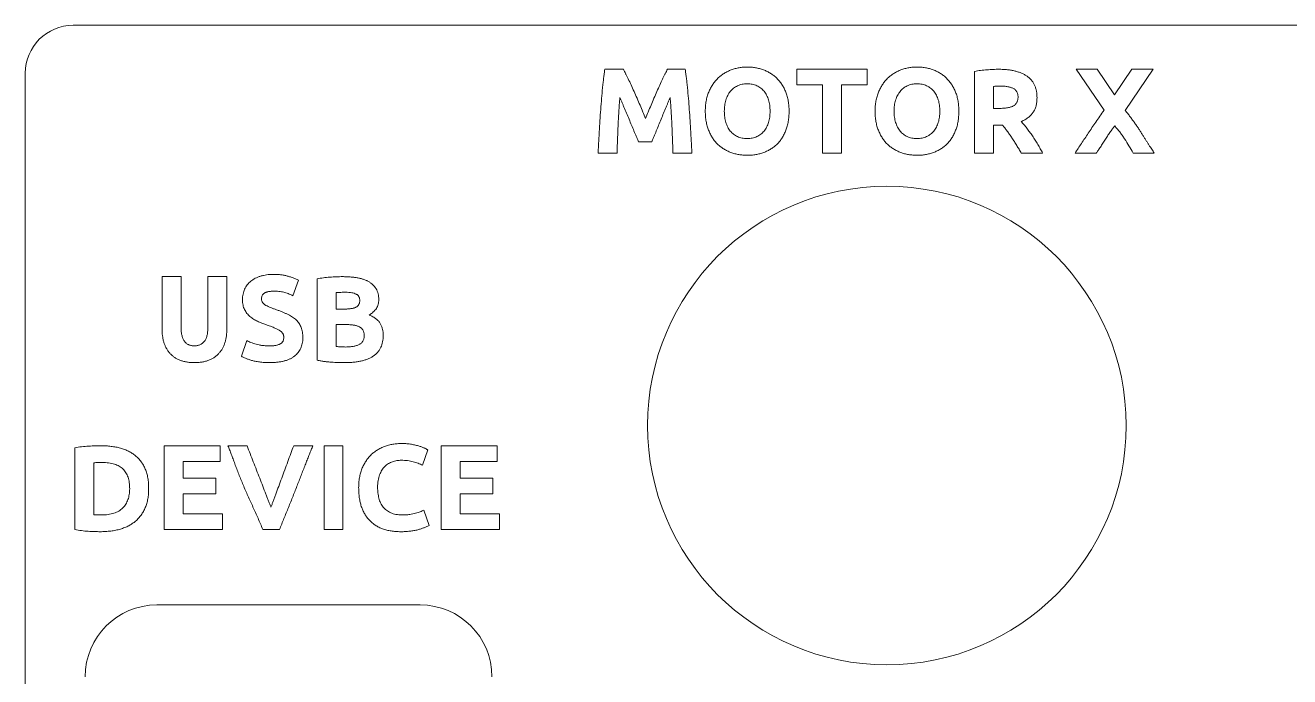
# Model space of a CAD drawing. Header units: millimetres. Extents: x 0 to 106, y -84 to 99.
# Drawn here: x 0 to 52.8, y 71.7 to 98.9 of the extents above; entities that cross this region are included whole.
import ezdxf

# ---------------------------------------------------------------- set-up
doc = ezdxf.new("R2010")
doc.units = ezdxf.units.MM
doc.layers.get('0').update_dxf_attribs({"lineweight": 5})
doc.layers.add('Layer1', color=50, linetype='Continuous', lineweight=15)

msp = doc.modelspace()

# ---------------------------------------------------------------- linework, layer by layer
for p, q in [((24.214, 97.098), (24.99, 97.098)), ((26.834, 97.098), (27.574, 97.098)), ((32.241, 97.098), (35.181, 97.098)), ((32.241, 96.444), (32.241, 97.098)), ((35.181, 97.098), (35.181, 96.444)), ((39.661, 93.598), (39.661, 97.007)), ((45.073, 95.383), (43.907, 97.098)), ((43.907, 97.098), (44.793, 97.098)), ((44.793, 97.098), (45.516, 96.035)), ((45.516, 96.035), (46.237, 97.098)), ((47.127, 97.098), (45.961, 95.381)), ((46.237, 97.098), (47.127, 97.098)), ((33.314, 96.444), (32.241, 96.444)), ((33.314, 93.598), (33.314, 96.444)), ((35.181, 96.444), (34.107, 96.444)), ((34.107, 96.444), (34.107, 93.598)), ((40.454, 96.382), (40.454, 95.464)), ((40.454, 95.464), (40.671, 95.464)), ((40.827, 94.764), (40.454, 94.764)), ((40.454, 94.764), (40.454, 93.598)), ((26.175, 94.064), (25.625, 94.064)), ((24.727, 93.598), (23.934, 93.598)), ((27.854, 93.598), (27.061, 93.598)), ((34.107, 93.598), (33.314, 93.598)), ((40.454, 93.598), (39.661, 93.598)), ((42.507, 93.598), (41.616, 93.598)), ((44.751, 93.598), (43.861, 93.598)), ((47.174, 93.598), (46.288, 93.598)), ((5.715, 86.241), (5.715, 88.431)), ((5.715, 88.431), (6.509, 88.431)), ((6.509, 88.431), (6.509, 86.317)), ((7.629, 86.317), (7.629, 88.431)), ((7.629, 88.431), (8.422, 88.431)), ((8.422, 88.431), (8.422, 86.241)), ((11.409, 88.283), (11.182, 87.634)), ((12.202, 84.939), (12.202, 88.34)), ((12.995, 87.764), (12.995, 87.078)), ((12.995, 87.078), (13.35, 87.078)), ((13.478, 86.425), (12.995, 86.425)), ((12.995, 86.425), (12.995, 85.512)), ((9.029, 85.106), (9.25, 85.76)), ((5.809, 77.865), (5.809, 81.365)), ((5.809, 81.365), (8.142, 81.365)), ((8.142, 81.365), (8.142, 80.711)), ((8.469, 81.365), (9.268, 81.365)), ((11.215, 81.365), (12.015, 81.365)), ((12.482, 81.365), (13.275, 81.365)), ((12.482, 77.865), (12.482, 81.365)), ((13.275, 81.365), (13.275, 77.865)), ((17.382, 77.865), (17.382, 81.365)), ((17.382, 81.365), (19.715, 81.365)), ((19.715, 81.365), (19.715, 80.711)), ((2.075, 77.862), (2.075, 81.279)), ((16.822, 81.19), (16.595, 80.551)), ((2.869, 80.649), (2.869, 78.482)), ((8.142, 80.711), (6.602, 80.711)), ((6.602, 80.711), (6.602, 80.011)), ((19.715, 80.711), (18.175, 80.711)), ((18.175, 80.711), (18.175, 80.011)), ((6.602, 80.011), (7.955, 80.011)), ((7.955, 80.011), (7.955, 79.358)), ((18.175, 80.011), (19.529, 80.011)), ((19.529, 80.011), (19.529, 79.358)), ((7.955, 79.358), (6.602, 79.358)), ((6.602, 79.358), (6.602, 78.518)), ((19.529, 79.358), (18.175, 79.358)), ((18.175, 79.358), (18.175, 78.518)), ((6.602, 78.518), (8.235, 78.518)), ((8.235, 78.518), (8.235, 77.865)), ((16.652, 78.668), (16.869, 78.034)), ((18.175, 78.518), (19.809, 78.518)), ((19.809, 78.518), (19.809, 77.865)), ((8.235, 77.865), (5.809, 77.865)), ((10.622, 77.865), (9.925, 77.865)), ((13.275, 77.865), (12.482, 77.865)), ((19.809, 77.865), (17.382, 77.865))]:
    msp.add_line(p, q)
for points, knots in [([(23.934, 93.598), (23.938, 93.668), (23.945, 93.811), (23.957, 94.028), (23.969, 94.253), (23.986, 94.561), (24.012, 94.95), (24.042, 95.415), (24.078, 95.871), (24.111, 96.241), (24.141, 96.525), (24.164, 96.725), (24.188, 96.915), (24.206, 97.038), (24.214, 97.098)], [0, 0, 0, 0, 0.060078, 0.122033, 0.186072, 0.251988, 0.385748, 0.519328, 0.650306, 0.776217, 0.836558, 0.894034, 0.948444, 1, 1, 1, 1]), ([(24.99, 97.098), (25.005, 97.069), (25.038, 97.008), (25.087, 96.912), (25.14, 96.805), (25.216, 96.648), (25.317, 96.436), (25.438, 96.167), (25.563, 95.885), (25.685, 95.599), (25.803, 95.318), (25.88, 95.134), (25.917, 95.044)], [0, 0, 0, 0, 0.04356, 0.091598, 0.144406, 0.201559, 0.324571, 0.456756, 0.594356, 0.734369, 0.871241, 1, 1, 1, 1]), ([(25.917, 95.044), (25.954, 95.134), (26.031, 95.318), (26.147, 95.599), (26.268, 95.885), (26.39, 96.167), (26.511, 96.435), (26.609, 96.648), (26.686, 96.805), (26.738, 96.912), (26.787, 97.008), (26.819, 97.069), (26.834, 97.098)], [0, 0, 0, 0, 0.128766, 0.265662, 0.4057, 0.543184, 0.675499, 0.798481, 0.855749, 0.908518, 0.956503, 1, 1, 1, 1]), ([(27.574, 97.098), (27.582, 97.038), (27.6, 96.915), (27.624, 96.725), (27.647, 96.525), (27.676, 96.241), (27.711, 95.871), (27.746, 95.415), (27.776, 94.95), (27.8, 94.561), (27.819, 94.253), (27.831, 94.028), (27.843, 93.811), (27.85, 93.668), (27.854, 93.598)], [0, 0, 0, 0, 0.051556, 0.105966, 0.163442, 0.223762, 0.349693, 0.480671, 0.614252, 0.747999, 0.813927, 0.877967, 0.939922, 1, 1, 1, 1]), ([(28.414, 95.346), (28.414, 95.383), (28.415, 95.456), (28.422, 95.564), (28.433, 95.67), (28.449, 95.771), (28.468, 95.87), (28.494, 95.964), (28.521, 96.056), (28.566, 96.171), (28.63, 96.308), (28.72, 96.46), (28.821, 96.599), (28.937, 96.723), (29.062, 96.833), (29.197, 96.93), (29.343, 97.01), (29.496, 97.077), (29.657, 97.127), (29.822, 97.165), (29.992, 97.187), (30.106, 97.19), (30.164, 97.191)], [0, 0, 0, 0, 0.039034, 0.07711, 0.113786, 0.149935, 0.184802, 0.219077, 0.252478, 0.285259, 0.349163, 0.410582, 0.470426, 0.529452, 0.587834, 0.645448, 0.703223, 0.761837, 0.820726, 0.879823, 0.939493, 1, 1, 1, 1]), ([(30.164, 97.191), (30.223, 97.19), (30.341, 97.187), (30.514, 97.165), (30.682, 97.127), (30.844, 97.077), (30.999, 97.01), (31.144, 96.93), (31.28, 96.834), (31.404, 96.723), (31.518, 96.599), (31.618, 96.46), (31.706, 96.308), (31.767, 96.171), (31.81, 96.055), (31.838, 95.964), (31.862, 95.869), (31.881, 95.771), (31.896, 95.67), (31.906, 95.564), (31.913, 95.456), (31.914, 95.383), (31.914, 95.346)], [0, 0, 0, 0, 0.062132, 0.12266, 0.1826, 0.241824, 0.300522, 0.35815, 0.415825, 0.473676, 0.532209, 0.5916, 0.652476, 0.715898, 0.748417, 0.781658, 0.815782, 0.850511, 0.886529, 0.923086, 0.961065, 1, 1, 1, 1]), ([(35.507, 95.346), (35.508, 95.383), (35.509, 95.456), (35.515, 95.564), (35.526, 95.67), (35.542, 95.771), (35.562, 95.87), (35.587, 95.964), (35.615, 96.056), (35.66, 96.171), (35.723, 96.308), (35.814, 96.46), (35.915, 96.599), (36.03, 96.723), (36.156, 96.833), (36.29, 96.93), (36.436, 97.01), (36.589, 97.077), (36.75, 97.127), (36.915, 97.165), (37.085, 97.187), (37.2, 97.19), (37.257, 97.191)], [0, 0, 0, 0, 0.039034, 0.07711, 0.113786, 0.149935, 0.184802, 0.219077, 0.252478, 0.285259, 0.349163, 0.410582, 0.470426, 0.529452, 0.587834, 0.645448, 0.703223, 0.761837, 0.820726, 0.879823, 0.939493, 1, 1, 1, 1]), ([(37.257, 97.191), (37.317, 97.19), (37.434, 97.187), (37.607, 97.165), (37.775, 97.127), (37.938, 97.077), (38.092, 97.01), (38.238, 96.93), (38.373, 96.834), (38.497, 96.723), (38.611, 96.599), (38.711, 96.46), (38.799, 96.308), (38.861, 96.171), (38.904, 96.055), (38.931, 95.964), (38.955, 95.869), (38.974, 95.771), (38.99, 95.67), (38.999, 95.564), (39.006, 95.456), (39.007, 95.383), (39.007, 95.346)], [0, 0, 0, 0, 0.062132, 0.12266, 0.1826, 0.241824, 0.300522, 0.35815, 0.415825, 0.473676, 0.532209, 0.5916, 0.652476, 0.715898, 0.748417, 0.781658, 0.815782, 0.850511, 0.886529, 0.923086, 0.961065, 1, 1, 1, 1]), ([(39.661, 97.007), (39.747, 97.023), (39.92, 97.054), (40.14, 97.075), (40.315, 97.086), (40.44, 97.093), (40.558, 97.097), (40.634, 97.097), (40.671, 97.098)], [0, 0, 0, 0, 0.257546, 0.521538, 0.651714, 0.775316, 0.89091, 1, 1, 1, 1]), ([(40.671, 97.098), (40.734, 97.097), (40.856, 97.096), (41.034, 97.081), (41.2, 97.059), (41.355, 97.028), (41.498, 96.987), (41.63, 96.937), (41.751, 96.878), (41.861, 96.81), (41.959, 96.733), (42.043, 96.644), (42.116, 96.546), (42.174, 96.437), (42.219, 96.319), (42.252, 96.19), (42.27, 96.052), (42.273, 95.956), (42.274, 95.907)], [0, 0, 0, 0, 0.0827, 0.160808, 0.234544, 0.30355, 0.368872, 0.430946, 0.489849, 0.546134, 0.600635, 0.653897, 0.707097, 0.760575, 0.816161, 0.874065, 0.934884, 1, 1, 1, 1]), ([(30.164, 96.491), (30.127, 96.49), (30.054, 96.489), (29.949, 96.472), (29.85, 96.446), (29.758, 96.409), (29.673, 96.363), (29.594, 96.308), (29.522, 96.245), (29.458, 96.173), (29.399, 96.094), (29.35, 96.006), (29.306, 95.912), (29.271, 95.81), (29.242, 95.702), (29.222, 95.588), (29.21, 95.469), (29.208, 95.387), (29.207, 95.346)], [0, 0, 0, 0, 0.066405, 0.129134, 0.189711, 0.248484, 0.305717, 0.36237, 0.4189, 0.476296, 0.534311, 0.593735, 0.655419, 0.719728, 0.786087, 0.854804, 0.925815, 1, 1, 1, 1]), ([(31.121, 95.346), (31.12, 95.388), (31.118, 95.47), (31.106, 95.591), (31.086, 95.706), (31.058, 95.815), (31.022, 95.917), (30.978, 96.012), (30.928, 96.099), (30.87, 96.178), (30.806, 96.25), (30.733, 96.312), (30.654, 96.366), (30.567, 96.411), (30.475, 96.447), (30.376, 96.473), (30.272, 96.488), (30.201, 96.49), (30.164, 96.491)], [0, 0, 0, 0, 0.075388, 0.14717, 0.216224, 0.282916, 0.347143, 0.408747, 0.468311, 0.526251, 0.582962, 0.639745, 0.696191, 0.75391, 0.812853, 0.872822, 0.934978, 1, 1, 1, 1]), ([(37.257, 96.491), (37.22, 96.49), (37.148, 96.489), (37.042, 96.472), (36.943, 96.446), (36.851, 96.409), (36.766, 96.363), (36.688, 96.308), (36.616, 96.245), (36.551, 96.173), (36.492, 96.094), (36.444, 96.006), (36.399, 95.912), (36.364, 95.81), (36.335, 95.702), (36.315, 95.588), (36.304, 95.469), (36.302, 95.387), (36.301, 95.346)], [0, 0, 0, 0, 0.066405, 0.129134, 0.189711, 0.248484, 0.305717, 0.36237, 0.4189, 0.476296, 0.534311, 0.593735, 0.655419, 0.719728, 0.786087, 0.854804, 0.925815, 1, 1, 1, 1]), ([(38.214, 95.346), (38.213, 95.388), (38.211, 95.47), (38.2, 95.591), (38.179, 95.706), (38.151, 95.815), (38.116, 95.917), (38.071, 96.012), (38.021, 96.099), (37.963, 96.178), (37.899, 96.25), (37.827, 96.312), (37.747, 96.366), (37.661, 96.411), (37.568, 96.447), (37.469, 96.473), (37.365, 96.488), (37.294, 96.49), (37.257, 96.491)], [0, 0, 0, 0, 0.075388, 0.14717, 0.216224, 0.282916, 0.347143, 0.408747, 0.468311, 0.526251, 0.582962, 0.639745, 0.696191, 0.75391, 0.812853, 0.872822, 0.934978, 1, 1, 1, 1]), ([(40.73, 96.398), (40.704, 96.397), (40.654, 96.397), (40.582, 96.393), (40.516, 96.388), (40.474, 96.384), (40.454, 96.382)], [0, 0, 0, 0, 0.287106, 0.54553, 0.778015, 1, 1, 1, 1]), ([(41.481, 95.938), (41.48, 95.958), (41.479, 95.997), (41.471, 96.053), (41.455, 96.105), (41.435, 96.152), (41.407, 96.194), (41.374, 96.233), (41.335, 96.266), (41.29, 96.294), (41.239, 96.319), (41.183, 96.34), (41.122, 96.358), (41.054, 96.372), (40.981, 96.384), (40.903, 96.392), (40.818, 96.397), (40.76, 96.398), (40.73, 96.398)], [0, 0, 0, 0, 0.059895, 0.116749, 0.170066, 0.221031, 0.270608, 0.320778, 0.371502, 0.424323, 0.480442, 0.539787, 0.604426, 0.673113, 0.746997, 0.82547, 0.910253, 1, 1, 1, 1]), ([(24.843, 95.924), (24.828, 95.721), (24.797, 95.316), (24.771, 94.813), (24.756, 94.418), (24.745, 94.135), (24.735, 93.862), (24.73, 93.685), (24.727, 93.598)], [0, 0, 0, 0, 0.262388, 0.522277, 0.649163, 0.771032, 0.887873, 1, 1, 1, 1]), ([(25.625, 94.064), (25.613, 94.093), (25.587, 94.154), (25.548, 94.249), (25.504, 94.352), (25.44, 94.504), (25.357, 94.704), (25.253, 94.951), (25.148, 95.204), (25.058, 95.415), (24.988, 95.582), (24.938, 95.701), (24.889, 95.814), (24.858, 95.888), (24.843, 95.924)], [0, 0, 0, 0, 0.046663, 0.097552, 0.153281, 0.21371, 0.341879, 0.475555, 0.61265, 0.749693, 0.816768, 0.881089, 0.941991, 1, 1, 1, 1]), ([(26.945, 95.924), (26.93, 95.888), (26.899, 95.814), (26.852, 95.7), (26.802, 95.582), (26.733, 95.415), (26.645, 95.204), (26.541, 94.951), (26.439, 94.704), (26.357, 94.504), (26.294, 94.352), (26.251, 94.249), (26.212, 94.154), (26.187, 94.093), (26.175, 94.064)], [0, 0, 0, 0, 0.058138, 0.118896, 0.183361, 0.250445, 0.387373, 0.524498, 0.658055, 0.786233, 0.846656, 0.902369, 0.953372, 1, 1, 1, 1]), ([(27.061, 93.598), (27.058, 93.685), (27.053, 93.862), (27.043, 94.135), (27.032, 94.418), (27.016, 94.813), (26.991, 95.316), (26.96, 95.721), (26.945, 95.924)], [0, 0, 0, 0, 0.1121273, 0.2289685, 0.3508382, 0.4777379, 0.7376111, 1, 1, 1, 1]), ([(40.671, 95.464), (40.706, 95.465), (40.774, 95.465), (40.871, 95.47), (40.96, 95.479), (41.042, 95.49), (41.116, 95.504), (41.182, 95.524), (41.241, 95.545), (41.293, 95.57), (41.338, 95.599), (41.376, 95.634), (41.409, 95.673), (41.435, 95.717), (41.456, 95.766), (41.47, 95.819), (41.479, 95.877), (41.48, 95.917), (41.481, 95.938)], [0, 0, 0, 0, 0.098107, 0.188836, 0.272348, 0.34942, 0.420229, 0.484047, 0.542252, 0.595265, 0.64439, 0.692139, 0.739503, 0.78717, 0.83601, 0.886916, 0.941351, 1, 1, 1, 1]), ([(42.274, 95.907), (42.273, 95.876), (42.272, 95.815), (42.265, 95.727), (42.251, 95.643), (42.233, 95.563), (42.209, 95.488), (42.181, 95.416), (42.145, 95.351), (42.106, 95.288), (42.061, 95.23), (42.011, 95.176), (41.957, 95.124), (41.898, 95.075), (41.835, 95.03), (41.767, 94.989), (41.694, 94.95), (41.643, 94.927), (41.617, 94.915)], [0, 0, 0, 0, 0.072755, 0.142846, 0.209587, 0.27362, 0.33555, 0.395413, 0.453817, 0.511478, 0.568629, 0.626597, 0.685317, 0.744702, 0.805873, 0.86833, 0.933134, 1, 1, 1, 1]), ([(30.164, 93.504), (30.105, 93.506), (29.988, 93.509), (29.815, 93.531), (29.647, 93.568), (29.484, 93.619), (29.329, 93.684), (29.184, 93.765), (29.049, 93.86), (28.924, 93.969), (28.811, 94.093), (28.71, 94.231), (28.623, 94.383), (28.561, 94.519), (28.518, 94.635), (28.491, 94.726), (28.466, 94.821), (28.448, 94.92), (28.432, 95.021), (28.422, 95.126), (28.415, 95.235), (28.414, 95.308), (28.414, 95.346)], [0, 0, 0, 0, 0.0619378, 0.1227769, 0.1825257, 0.24205, 0.3007044, 0.3583887, 0.4159724, 0.4735425, 0.5319431, 0.5911856, 0.6521205, 0.7153722, 0.7479225, 0.7811951, 0.8153526, 0.8503652, 0.8861664, 0.9230122, 0.9610276, 1, 1, 1, 1]), ([(29.207, 95.346), (29.208, 95.303), (29.21, 95.221), (29.222, 95.1), (29.242, 94.985), (29.271, 94.878), (29.306, 94.776), (29.35, 94.683), (29.399, 94.596), (29.457, 94.517), (29.522, 94.446), (29.594, 94.384), (29.673, 94.33), (29.758, 94.284), (29.85, 94.248), (29.949, 94.223), (30.054, 94.207), (30.127, 94.205), (30.164, 94.204)], [0, 0, 0, 0, 0.075546, 0.147478, 0.216678, 0.282671, 0.346214, 0.407554, 0.46665, 0.524712, 0.581834, 0.638125, 0.694575, 0.751648, 0.81031, 0.870826, 0.933541, 1, 1, 1, 1]), ([(30.164, 94.204), (30.201, 94.205), (30.272, 94.207), (30.376, 94.223), (30.475, 94.248), (30.567, 94.284), (30.654, 94.329), (30.733, 94.384), (30.806, 94.446), (30.87, 94.517), (30.928, 94.596), (30.978, 94.683), (31.022, 94.776), (31.058, 94.878), (31.086, 94.985), (31.106, 95.1), (31.118, 95.221), (31.12, 95.303), (31.121, 95.346)], [0, 0, 0, 0, 0.065182, 0.127491, 0.187609, 0.246697, 0.304558, 0.361387, 0.418027, 0.474878, 0.532961, 0.592296, 0.653659, 0.717226, 0.783242, 0.852468, 0.924426, 1, 1, 1, 1]), ([(31.914, 95.346), (31.914, 95.308), (31.913, 95.235), (31.906, 95.126), (31.896, 95.021), (31.881, 94.92), (31.863, 94.821), (31.839, 94.726), (31.811, 94.635), (31.77, 94.519), (31.71, 94.383), (31.624, 94.231), (31.526, 94.093), (31.414, 93.969), (31.291, 93.86), (31.158, 93.764), (31.012, 93.684), (30.856, 93.619), (30.692, 93.568), (30.522, 93.531), (30.345, 93.508), (30.225, 93.506), (30.164, 93.504)], [0, 0, 0, 0, 0.0388942, 0.0768332, 0.113605, 0.1492973, 0.1842396, 0.2182669, 0.2514727, 0.283871, 0.3466834, 0.4072426, 0.4659203, 0.523691, 0.5807643, 0.6376101, 0.695401, 0.7541716, 0.8140616, 0.8746832, 0.9364088, 1, 1, 1, 1]), ([(37.257, 93.504), (37.198, 93.506), (37.081, 93.509), (36.908, 93.531), (36.74, 93.568), (36.578, 93.619), (36.423, 93.684), (36.277, 93.765), (36.142, 93.86), (36.017, 93.969), (35.904, 94.093), (35.804, 94.231), (35.716, 94.383), (35.654, 94.519), (35.611, 94.635), (35.584, 94.726), (35.559, 94.821), (35.541, 94.92), (35.525, 95.021), (35.516, 95.126), (35.509, 95.235), (35.508, 95.308), (35.507, 95.346)], [0, 0, 0, 0, 0.061938, 0.122777, 0.182526, 0.24205, 0.300704, 0.358389, 0.415972, 0.473542, 0.531943, 0.591186, 0.65212, 0.715372, 0.747923, 0.781195, 0.815353, 0.850365, 0.886166, 0.923012, 0.961028, 1, 1, 1, 1]), ([(36.301, 95.346), (36.302, 95.303), (36.303, 95.221), (36.315, 95.1), (36.335, 94.985), (36.364, 94.878), (36.399, 94.776), (36.443, 94.683), (36.493, 94.596), (36.551, 94.517), (36.616, 94.446), (36.688, 94.384), (36.766, 94.33), (36.851, 94.284), (36.944, 94.248), (37.042, 94.223), (37.148, 94.207), (37.22, 94.205), (37.257, 94.204)], [0, 0, 0, 0, 0.0755463, 0.1474783, 0.2166781, 0.2826705, 0.3462137, 0.4075542, 0.4666497, 0.5247119, 0.5818341, 0.6381246, 0.6945754, 0.7516482, 0.8103104, 0.8708258, 0.9335414, 1, 1, 1, 1]), ([(39.007, 95.346), (39.007, 95.308), (39.006, 95.235), (38.999, 95.126), (38.989, 95.021), (38.975, 94.92), (38.956, 94.821), (38.933, 94.726), (38.905, 94.635), (38.863, 94.519), (38.803, 94.383), (38.717, 94.231), (38.619, 94.093), (38.508, 93.969), (38.384, 93.86), (38.251, 93.764), (38.105, 93.684), (37.949, 93.619), (37.785, 93.568), (37.615, 93.531), (37.438, 93.508), (37.318, 93.506), (37.257, 93.504)], [0, 0, 0, 0, 0.038894, 0.076833, 0.113605, 0.149297, 0.18424, 0.218267, 0.251473, 0.283871, 0.346683, 0.407243, 0.46592, 0.523691, 0.580764, 0.63761, 0.695401, 0.754172, 0.814062, 0.874683, 0.936409, 1, 1, 1, 1]), ([(37.257, 94.204), (37.294, 94.205), (37.365, 94.207), (37.469, 94.223), (37.568, 94.248), (37.661, 94.284), (37.747, 94.329), (37.826, 94.384), (37.899, 94.446), (37.963, 94.517), (38.021, 94.596), (38.071, 94.683), (38.116, 94.776), (38.151, 94.878), (38.18, 94.985), (38.2, 95.1), (38.211, 95.221), (38.213, 95.303), (38.214, 95.346)], [0, 0, 0, 0, 0.065182, 0.127491, 0.187609, 0.246697, 0.304558, 0.361387, 0.418027, 0.474878, 0.532961, 0.592296, 0.653659, 0.717226, 0.783242, 0.852468, 0.924426, 1, 1, 1, 1]), ([(43.861, 93.598), (43.905, 93.663), (43.995, 93.796), (44.132, 94), (44.273, 94.213), (44.418, 94.433), (44.569, 94.662), (44.729, 94.897), (44.898, 95.138), (45.014, 95.301), (45.073, 95.383)], [0, 0, 0, 0, 0.109707, 0.223627, 0.341575, 0.463741, 0.590683, 0.722221, 0.858562, 1, 1, 1, 1]), ([(45.961, 95.381), (45.997, 95.335), (46.066, 95.245), (46.168, 95.111), (46.266, 94.98), (46.357, 94.85), (46.446, 94.725), (46.529, 94.601), (46.608, 94.481), (46.682, 94.363), (46.752, 94.249), (46.82, 94.14), (46.886, 94.037), (46.948, 93.939), (47.008, 93.846), (47.066, 93.759), (47.12, 93.676), (47.156, 93.623), (47.174, 93.598)], [0, 0, 0, 0, 0.080248, 0.158395, 0.234041, 0.307477, 0.378833, 0.447736, 0.51439, 0.579095, 0.641185, 0.700552, 0.75709, 0.811192, 0.862288, 0.910848, 0.956689, 1, 1, 1, 1]), ([(41.616, 93.598), (41.584, 93.65), (41.521, 93.757), (41.424, 93.916), (41.329, 94.075), (41.227, 94.228), (41.128, 94.376), (41.028, 94.515), (40.93, 94.646), (40.861, 94.726), (40.827, 94.764)], [0, 0, 0, 0, 0.130822, 0.2630633, 0.3958416, 0.5262295, 0.653175, 0.7751566, 0.891006, 1, 1, 1, 1]), ([(41.617, 94.915), (41.655, 94.872), (41.734, 94.782), (41.847, 94.635), (41.965, 94.478), (42.082, 94.311), (42.196, 94.138), (42.306, 93.959), (42.41, 93.779), (42.475, 93.657), (42.507, 93.598)], [0, 0, 0, 0, 0.107386, 0.2249978, 0.3498985, 0.4773326, 0.6077772, 0.740465, 0.8724592, 1, 1, 1, 1]), ([(45.519, 94.729), (45.507, 94.713), (45.481, 94.68), (45.438, 94.626), (45.393, 94.562), (45.325, 94.467), (45.236, 94.338), (45.133, 94.174), (45.029, 94.009), (44.94, 93.875), (44.871, 93.775), (44.827, 93.708), (44.786, 93.65), (44.762, 93.614), (44.751, 93.598)], [0, 0, 0, 0, 0.043307, 0.093116, 0.150394, 0.21387, 0.350829, 0.494012, 0.638094, 0.779629, 0.846036, 0.904454, 0.956222, 1, 1, 1, 1]), ([(46.288, 93.598), (46.232, 93.697), (46.117, 93.898), (45.963, 94.144), (45.834, 94.339), (45.732, 94.477), (45.628, 94.607), (45.555, 94.688), (45.519, 94.729)], [0, 0, 0, 0, 0.249523, 0.506627, 0.635418, 0.76021, 0.88166, 1, 1, 1, 1]), ([(9.075, 87.467), (9.076, 87.507), (9.079, 87.585), (9.096, 87.699), (9.124, 87.806), (9.164, 87.907), (9.215, 88.002), (9.275, 88.089), (9.345, 88.169), (9.425, 88.242), (9.513, 88.307), (9.611, 88.364), (9.717, 88.412), (9.832, 88.453), (9.955, 88.485), (10.086, 88.508), (10.225, 88.522), (10.32, 88.524), (10.369, 88.525)], [0, 0, 0, 0, 0.0632195, 0.1239213, 0.1828367, 0.2403849, 0.2970568, 0.3530401, 0.4093067, 0.466062, 0.5242495, 0.5839781, 0.6458552, 0.7104275, 0.7780777, 0.8485186, 0.9224885, 1, 1, 1, 1]), ([(10.369, 88.525), (10.426, 88.524), (10.537, 88.523), (10.696, 88.508), (10.844, 88.486), (10.979, 88.451), (11.103, 88.412), (11.216, 88.372), (11.317, 88.33), (11.379, 88.298), (11.409, 88.283)], [0, 0, 0, 0, 0.15893, 0.307608, 0.445879, 0.574762, 0.695152, 0.805709, 0.907177, 1, 1, 1, 1]), ([(12.202, 88.34), (12.243, 88.348), (12.326, 88.364), (12.455, 88.381), (12.589, 88.398), (12.727, 88.409), (12.866, 88.42), (13.001, 88.426), (13.131, 88.431), (13.216, 88.431), (13.258, 88.431)], [0, 0, 0, 0, 0.117265, 0.240094, 0.366745, 0.499191, 0.632156, 0.759426, 0.882492, 1, 1, 1, 1]), ([(13.258, 88.431), (13.312, 88.431), (13.418, 88.43), (13.573, 88.421), (13.721, 88.406), (13.863, 88.387), (13.997, 88.359), (14.122, 88.324), (14.237, 88.279), (14.342, 88.227), (14.438, 88.166), (14.523, 88.095), (14.595, 88.015), (14.658, 87.927), (14.708, 87.828), (14.743, 87.718), (14.765, 87.598), (14.767, 87.514), (14.769, 87.471)], [0, 0, 0, 0, 0.079862, 0.156596, 0.229965, 0.300822, 0.368401, 0.432036, 0.492619, 0.550526, 0.606197, 0.660078, 0.712775, 0.765962, 0.82001, 0.875973, 0.935876, 1, 1, 1, 1]), ([(10.41, 87.825), (10.386, 87.824), (10.341, 87.824), (10.277, 87.82), (10.217, 87.815), (10.163, 87.806), (10.113, 87.795), (10.069, 87.782), (10.03, 87.766), (9.985, 87.743), (9.938, 87.706), (9.897, 87.65), (9.873, 87.583), (9.87, 87.535), (9.869, 87.51)], [0, 0, 0, 0, 0.0988906, 0.1896667, 0.2745184, 0.3517255, 0.4234414, 0.4889425, 0.5480422, 0.6028685, 0.7025922, 0.7969379, 0.8943425, 1, 1, 1, 1]), ([(11.182, 87.634), (11.13, 87.658), (11.021, 87.709), (10.877, 87.759), (10.751, 87.794), (10.646, 87.812), (10.531, 87.823), (10.451, 87.824), (10.41, 87.825)], [0, 0, 0, 0, 0.214882, 0.445942, 0.568996, 0.702527, 0.845656, 1, 1, 1, 1]), ([(13.387, 87.778), (13.355, 87.778), (13.288, 87.777), (13.187, 87.776), (13.089, 87.774), (13.025, 87.767), (12.995, 87.764)], [0, 0, 0, 0, 0.246944, 0.512474, 0.770718, 1, 1, 1, 1]), ([(13.975, 87.432), (13.975, 87.448), (13.974, 87.477), (13.967, 87.52), (13.955, 87.56), (13.939, 87.595), (13.918, 87.628), (13.892, 87.656), (13.861, 87.681), (13.812, 87.71), (13.738, 87.738), (13.637, 87.762), (13.518, 87.775), (13.433, 87.777), (13.387, 87.778)], [0, 0, 0, 0, 0.059457, 0.114939, 0.168032, 0.217807, 0.267484, 0.316186, 0.367126, 0.419992, 0.535877, 0.670774, 0.824536, 1, 1, 1, 1]), ([(10.053, 86.425), (9.995, 86.447), (9.877, 86.49), (9.731, 86.551), (9.618, 86.607), (9.536, 86.653), (9.461, 86.706), (9.388, 86.763), (9.321, 86.825), (9.262, 86.896), (9.208, 86.971), (9.16, 87.053), (9.122, 87.144), (9.094, 87.244), (9.079, 87.353), (9.076, 87.428), (9.075, 87.467)], [0, 0, 0, 0, 0.120871, 0.243844, 0.305424, 0.365845, 0.425494, 0.484928, 0.543972, 0.602843, 0.663034, 0.723864, 0.786837, 0.853426, 0.923984, 1, 1, 1, 1]), ([(9.869, 87.51), (9.869, 87.494), (9.87, 87.465), (9.88, 87.422), (9.895, 87.383), (9.917, 87.348), (9.945, 87.317), (9.976, 87.286), (10.014, 87.258), (10.072, 87.221), (10.152, 87.179), (10.259, 87.134), (10.376, 87.091), (10.457, 87.062), (10.5, 87.047)], [0, 0, 0, 0, 0.055139, 0.106204, 0.155999, 0.204237, 0.253786, 0.306916, 0.362995, 0.423086, 0.551638, 0.688579, 0.837835, 1, 1, 1, 1]), ([(13.35, 87.078), (13.377, 87.078), (13.429, 87.079), (13.504, 87.082), (13.573, 87.089), (13.636, 87.099), (13.694, 87.11), (13.745, 87.124), (13.79, 87.141), (13.83, 87.161), (13.865, 87.183), (13.894, 87.21), (13.919, 87.239), (13.94, 87.272), (13.956, 87.307), (13.968, 87.346), (13.974, 87.388), (13.975, 87.417), (13.975, 87.432)], [0, 0, 0, 0, 0.0992807, 0.1914995, 0.2768361, 0.3546175, 0.4266996, 0.4918039, 0.5501035, 0.6040943, 0.6544445, 0.7025695, 0.7495168, 0.7961565, 0.8433756, 0.8928849, 0.9444901, 1, 1, 1, 1]), ([(14.769, 87.471), (14.767, 87.438), (14.765, 87.372), (14.745, 87.277), (14.714, 87.188), (14.67, 87.103), (14.612, 87.025), (14.542, 86.952), (14.459, 86.884), (14.397, 86.846), (14.365, 86.826)], [0, 0, 0, 0, 0.125167, 0.245136, 0.362206, 0.480459, 0.601174, 0.726261, 0.858399, 1, 1, 1, 1]), ([(10.5, 87.047), (10.545, 87.031), (10.632, 86.999), (10.757, 86.948), (10.874, 86.898), (10.982, 86.849), (11.081, 86.797), (11.171, 86.742), (11.253, 86.682), (11.326, 86.617), (11.391, 86.549), (11.445, 86.473), (11.493, 86.393), (11.53, 86.305), (11.56, 86.21), (11.58, 86.107), (11.593, 85.994), (11.594, 85.915), (11.595, 85.874)], [0, 0, 0, 0, 0.081863, 0.159065, 0.231652, 0.299124, 0.362666, 0.422897, 0.480722, 0.535902, 0.589542, 0.642619, 0.695635, 0.749186, 0.805051, 0.865427, 0.92997, 1, 1, 1, 1]), ([(14.365, 86.826), (14.393, 86.815), (14.446, 86.794), (14.521, 86.756), (14.59, 86.717), (14.652, 86.675), (14.707, 86.629), (14.755, 86.58), (14.797, 86.529), (14.842, 86.456), (14.888, 86.36), (14.927, 86.237), (14.951, 86.107), (14.954, 86.017), (14.955, 85.972)], [0, 0, 0, 0, 0.078981, 0.153954, 0.224668, 0.291793, 0.355686, 0.416112, 0.475504, 0.532688, 0.646187, 0.760477, 0.877807, 1, 1, 1, 1]), ([(7.057, 84.838), (7.001, 84.839), (6.892, 84.841), (6.735, 84.862), (6.59, 84.893), (6.457, 84.939), (6.334, 84.996), (6.224, 85.064), (6.124, 85.142), (6.036, 85.23), (5.958, 85.328), (5.892, 85.435), (5.836, 85.551), (5.792, 85.675), (5.758, 85.807), (5.733, 85.946), (5.718, 86.091), (5.716, 86.19), (5.715, 86.241)], [0, 0, 0, 0, 0.076291, 0.147475, 0.214412, 0.277971, 0.3385, 0.397026, 0.45367, 0.50991, 0.566295, 0.622616, 0.680621, 0.740226, 0.80194, 0.865314, 0.931318, 1, 1, 1, 1]), ([(6.509, 86.317), (6.509, 86.283), (6.51, 86.217), (6.517, 86.123), (6.53, 86.036), (6.549, 85.957), (6.571, 85.885), (6.598, 85.821), (6.628, 85.763), (6.662, 85.712), (6.701, 85.669), (6.743, 85.631), (6.79, 85.601), (6.839, 85.577), (6.893, 85.56), (6.949, 85.548), (7.007, 85.539), (7.046, 85.538), (7.066, 85.538)], [0, 0, 0, 0, 0.093713, 0.180287, 0.260817, 0.334992, 0.403129, 0.467004, 0.526558, 0.58242, 0.635486, 0.686663, 0.736958, 0.787532, 0.838949, 0.891058, 0.944428, 1, 1, 1, 1]), ([(8.422, 86.241), (8.421, 86.19), (8.419, 86.091), (8.403, 85.945), (8.378, 85.805), (8.343, 85.672), (8.297, 85.547), (8.241, 85.43), (8.172, 85.324), (8.094, 85.225), (8.005, 85.137), (7.903, 85.06), (7.79, 84.993), (7.666, 84.936), (7.53, 84.892), (7.383, 84.861), (7.224, 84.842), (7.114, 84.839), (7.057, 84.838)], [0, 0, 0, 0, 0.068055, 0.133816, 0.197314, 0.258948, 0.31854, 0.376309, 0.432915, 0.488989, 0.544948, 0.601652, 0.660313, 0.721042, 0.784742, 0.851957, 0.923424, 1, 1, 1, 1]), ([(7.066, 85.538), (7.087, 85.539), (7.127, 85.54), (7.185, 85.548), (7.241, 85.562), (7.293, 85.581), (7.343, 85.607), (7.389, 85.637), (7.433, 85.674), (7.474, 85.715), (7.511, 85.764), (7.543, 85.82), (7.569, 85.885), (7.592, 85.956), (7.608, 86.035), (7.62, 86.122), (7.628, 86.217), (7.628, 86.283), (7.629, 86.317)], [0, 0, 0, 0, 0.056181, 0.109468, 0.161804, 0.213176, 0.26337, 0.314512, 0.365749, 0.419132, 0.474448, 0.533696, 0.596598, 0.665266, 0.739036, 0.819343, 0.906449, 1, 1, 1, 1]), ([(10.802, 85.898), (10.801, 85.912), (10.8, 85.94), (10.792, 85.98), (10.779, 86.018), (10.759, 86.055), (10.734, 86.089), (10.704, 86.122), (10.669, 86.153), (10.627, 86.182), (10.58, 86.211), (10.525, 86.239), (10.464, 86.269), (10.396, 86.3), (10.32, 86.33), (10.238, 86.362), (10.148, 86.394), (10.085, 86.415), (10.053, 86.425)], [0, 0, 0, 0, 0.0428087, 0.08483, 0.1260557, 0.1676136, 0.2110729, 0.2566811, 0.3044649, 0.356023, 0.412172, 0.4758529, 0.5458809, 0.622331, 0.7063602, 0.7969406, 0.8948092, 1, 1, 1, 1]), ([(14.162, 85.97), (14.161, 85.99), (14.16, 86.028), (14.152, 86.083), (14.138, 86.134), (14.119, 86.18), (14.094, 86.223), (14.062, 86.259), (14.027, 86.293), (13.984, 86.321), (13.938, 86.346), (13.885, 86.367), (13.829, 86.385), (13.768, 86.399), (13.703, 86.411), (13.632, 86.419), (13.557, 86.424), (13.505, 86.425), (13.478, 86.425)], [0, 0, 0, 0, 0.063257, 0.122382, 0.178205, 0.231667, 0.283436, 0.334369, 0.38626, 0.440131, 0.496658, 0.556479, 0.619624, 0.686217, 0.757517, 0.833662, 0.914186, 1, 1, 1, 1]), ([(9.25, 85.76), (9.278, 85.745), (9.337, 85.716), (9.432, 85.678), (9.535, 85.639), (9.648, 85.604), (9.773, 85.573), (9.912, 85.553), (10.063, 85.54), (10.168, 85.539), (10.223, 85.538)], [0, 0, 0, 0, 0.093495, 0.195325, 0.304037, 0.421414, 0.548618, 0.686937, 0.837181, 1, 1, 1, 1]), ([(11.595, 85.874), (11.594, 85.834), (11.593, 85.756), (11.575, 85.643), (11.549, 85.536), (11.511, 85.436), (11.462, 85.343), (11.402, 85.257), (11.331, 85.179), (11.25, 85.107), (11.157, 85.043), (11.054, 84.988), (10.939, 84.941), (10.814, 84.904), (10.678, 84.874), (10.531, 84.853), (10.373, 84.841), (10.264, 84.839), (10.208, 84.838)], [0, 0, 0, 0, 0.060865, 0.118966, 0.174453, 0.22831, 0.281551, 0.334527, 0.387829, 0.442732, 0.499506, 0.558898, 0.62142, 0.687692, 0.758314, 0.833981, 0.914319, 1, 1, 1, 1]), ([(10.223, 85.538), (10.25, 85.538), (10.302, 85.539), (10.377, 85.544), (10.443, 85.552), (10.503, 85.564), (10.556, 85.579), (10.604, 85.597), (10.646, 85.616), (10.683, 85.639), (10.714, 85.664), (10.74, 85.691), (10.761, 85.721), (10.781, 85.764), (10.799, 85.823), (10.801, 85.873), (10.802, 85.898)], [0, 0, 0, 0, 0.105477, 0.201747, 0.288176, 0.36592, 0.437445, 0.502689, 0.562077, 0.617473, 0.668354, 0.717643, 0.763618, 0.808678, 0.900768, 1, 1, 1, 1]), ([(14.955, 85.972), (14.954, 85.926), (14.951, 85.837), (14.933, 85.708), (14.902, 85.588), (14.858, 85.477), (14.802, 85.374), (14.732, 85.28), (14.65, 85.195), (14.555, 85.119), (14.448, 85.053), (14.329, 84.995), (14.198, 84.946), (14.054, 84.907), (13.899, 84.876), (13.732, 84.853), (13.552, 84.84), (13.429, 84.839), (13.365, 84.838)], [0, 0, 0, 0, 0.061811, 0.119865, 0.175544, 0.228904, 0.281376, 0.333724, 0.386214, 0.440631, 0.497129, 0.556464, 0.619231, 0.68568, 0.757041, 0.832932, 0.913935, 1, 1, 1, 1]), ([(13.394, 85.491), (13.449, 85.493), (13.553, 85.495), (13.701, 85.513), (13.833, 85.545), (13.931, 85.582), (13.999, 85.62), (14.043, 85.654), (14.08, 85.693), (14.11, 85.738), (14.133, 85.789), (14.151, 85.845), (14.16, 85.906), (14.161, 85.948), (14.162, 85.97)], [0, 0, 0, 0, 0.159714, 0.304169, 0.434907, 0.553712, 0.609312, 0.662375, 0.714054, 0.766185, 0.820131, 0.875772, 0.935359, 1, 1, 1, 1]), ([(10.208, 84.838), (10.169, 84.838), (10.095, 84.838), (9.987, 84.845), (9.884, 84.852), (9.787, 84.865), (9.696, 84.88), (9.61, 84.896), (9.53, 84.914), (9.432, 84.938), (9.324, 84.973), (9.208, 85.016), (9.112, 85.061), (9.055, 85.092), (9.029, 85.106)], [0, 0, 0, 0, 0.093691, 0.182133, 0.266525, 0.346533, 0.422071, 0.493109, 0.561003, 0.624393, 0.740082, 0.840374, 0.926602, 1, 1, 1, 1]), ([(12.995, 85.512), (13.024, 85.509), (13.085, 85.502), (13.18, 85.496), (13.284, 85.492), (13.356, 85.492), (13.394, 85.491)], [0, 0, 0, 0, 0.220066, 0.457856, 0.717135, 1, 1, 1, 1]), ([(13.365, 84.838), (13.269, 84.839), (13.079, 84.841), (12.84, 84.851), (12.648, 84.867), (12.502, 84.884), (12.353, 84.909), (12.253, 84.929), (12.202, 84.939)], [0, 0, 0, 0, 0.245002, 0.488987, 0.612242, 0.738424, 0.867238, 1, 1, 1, 1]), ([(2.075, 81.279), (2.168, 81.295), (2.358, 81.326), (2.597, 81.345), (2.786, 81.356), (2.918, 81.36), (3.041, 81.365), (3.119, 81.365), (3.156, 81.365)], [0, 0, 0, 0, 0.26092, 0.530021, 0.661913, 0.784281, 0.897203, 1, 1, 1, 1]), ([(3.156, 81.365), (3.23, 81.363), (3.374, 81.361), (3.584, 81.342), (3.784, 81.311), (3.974, 81.266), (4.152, 81.21), (4.317, 81.136), (4.47, 81.05), (4.608, 80.946), (4.735, 80.831), (4.843, 80.697), (4.938, 80.55), (5.003, 80.415), (5.048, 80.3), (5.076, 80.209), (5.101, 80.113), (5.12, 80.013), (5.137, 79.909), (5.147, 79.801), (5.154, 79.688), (5.155, 79.612), (5.155, 79.573)], [0, 0, 0, 0, 0.072035, 0.140751, 0.20666, 0.269891, 0.330837, 0.389347, 0.446292, 0.502185, 0.557672, 0.613383, 0.670138, 0.728804, 0.759121, 0.790238, 0.822399, 0.855581, 0.889728, 0.925314, 0.961972, 1, 1, 1, 1]), ([(9.925, 77.865), (9.859, 78.021), (9.727, 78.336), (9.514, 78.801), (9.303, 79.264), (9.136, 79.649), (9.008, 79.952), (8.92, 80.175), (8.835, 80.394), (8.757, 80.607), (8.684, 80.813), (8.611, 81.007), (8.54, 81.19), (8.492, 81.308), (8.469, 81.365)], [0, 0, 0, 0, 0.1343962, 0.2698527, 0.4047044, 0.5369809, 0.6017955, 0.6651385, 0.7267373, 0.7869625, 0.8448055, 0.8996281, 0.9512606, 1, 1, 1, 1]), ([(9.268, 81.365), (9.311, 81.254), (9.398, 81.031), (9.528, 80.692), (9.662, 80.349), (9.794, 80.007), (9.924, 79.673), (10.028, 79.402), (10.108, 79.196), (10.164, 79.053), (10.216, 78.919), (10.249, 78.834), (10.265, 78.792)], [0, 0, 0, 0, 0.128693, 0.260972, 0.39477, 0.528567, 0.659519, 0.784777, 0.844019, 0.899922, 0.951802, 1, 1, 1, 1]), ([(10.265, 78.792), (10.28, 78.833), (10.311, 78.918), (10.36, 79.049), (10.412, 79.192), (10.489, 79.399), (10.59, 79.672), (10.714, 80.009), (10.842, 80.352), (10.969, 80.697), (11.093, 81.034), (11.175, 81.256), (11.215, 81.365)], [0, 0, 0, 0, 0.047273, 0.098591, 0.154111, 0.213675, 0.340118, 0.471945, 0.606634, 0.741232, 0.873308, 1, 1, 1, 1]), ([(12.015, 81.365), (11.992, 81.307), (11.945, 81.188), (11.872, 81.006), (11.796, 80.812), (11.714, 80.61), (11.631, 80.399), (11.545, 80.181), (11.46, 79.957), (11.342, 79.65), (11.19, 79.258), (10.999, 78.79), (10.807, 78.325), (10.683, 78.017), (10.622, 77.865)], [0, 0, 0, 0, 0.049352, 0.101651, 0.156826, 0.21502, 0.275407, 0.337556, 0.40122, 0.466537, 0.599716, 0.735264, 0.869809, 1, 1, 1, 1]), ([(13.929, 79.613), (13.93, 79.684), (13.933, 79.822), (13.959, 80.025), (14.002, 80.216), (14.062, 80.394), (14.137, 80.56), (14.226, 80.713), (14.327, 80.852), (14.44, 80.978), (14.566, 81.09), (14.704, 81.188), (14.854, 81.27), (15.014, 81.339), (15.183, 81.393), (15.36, 81.43), (15.543, 81.454), (15.668, 81.457), (15.732, 81.458)], [0, 0, 0, 0, 0.073281, 0.14329, 0.210143, 0.274688, 0.337194, 0.397533, 0.456416, 0.514473, 0.572196, 0.629941, 0.688417, 0.748176, 0.809238, 0.871059, 0.934506, 1, 1, 1, 1]), ([(15.732, 81.458), (15.768, 81.458), (15.84, 81.457), (15.944, 81.451), (16.043, 81.441), (16.137, 81.426), (16.226, 81.409), (16.309, 81.391), (16.387, 81.372), (16.459, 81.35), (16.525, 81.329), (16.585, 81.306), (16.64, 81.285), (16.688, 81.262), (16.73, 81.241), (16.767, 81.222), (16.797, 81.206), (16.814, 81.195), (16.822, 81.19)], [0, 0, 0, 0, 0.0963535, 0.1883357, 0.2761403, 0.3599776, 0.4397096, 0.5146635, 0.5855359, 0.6511722, 0.7127089, 0.7687854, 0.820663, 0.8674928, 0.9097141, 0.9459075, 0.9760991, 1, 1, 1, 1]), ([(3.203, 80.665), (3.175, 80.665), (3.119, 80.664), (3.034, 80.662), (2.95, 80.658), (2.895, 80.652), (2.869, 80.649)], [0, 0, 0, 0, 0.250147, 0.506894, 0.759544, 1, 1, 1, 1]), ([(4.362, 79.57), (4.361, 79.614), (4.36, 79.699), (4.346, 79.822), (4.324, 79.937), (4.295, 80.044), (4.255, 80.142), (4.207, 80.232), (4.151, 80.315), (4.085, 80.389), (4.01, 80.455), (3.924, 80.511), (3.829, 80.56), (3.723, 80.598), (3.607, 80.629), (3.481, 80.649), (3.346, 80.663), (3.252, 80.664), (3.203, 80.665)], [0, 0, 0, 0, 0.0716524, 0.1388734, 0.2024657, 0.2627984, 0.320276, 0.3758111, 0.4298848, 0.4837062, 0.5375628, 0.5929552, 0.6509592, 0.7120065, 0.7770495, 0.8464452, 0.9203946, 1, 1, 1, 1]), ([(15.708, 80.758), (15.677, 80.757), (15.615, 80.756), (15.523, 80.744), (15.431, 80.725), (15.341, 80.698), (15.254, 80.664), (15.172, 80.619), (15.095, 80.564), (15.023, 80.501), (14.958, 80.427), (14.899, 80.344), (14.848, 80.251), (14.802, 80.148), (14.765, 80.034), (14.741, 79.908), (14.724, 79.772), (14.723, 79.677), (14.722, 79.628)], [0, 0, 0, 0, 0.054638, 0.109238, 0.164123, 0.219751, 0.274912, 0.329737, 0.384958, 0.441293, 0.498841, 0.558359, 0.620907, 0.687122, 0.757135, 0.832169, 0.913111, 1, 1, 1, 1]), ([(16.595, 80.551), (16.566, 80.565), (16.508, 80.594), (16.414, 80.632), (16.313, 80.667), (16.207, 80.699), (16.093, 80.726), (15.971, 80.744), (15.842, 80.756), (15.753, 80.757), (15.708, 80.758)], [0, 0, 0, 0, 0.104585, 0.214093, 0.329155, 0.450779, 0.577679, 0.710859, 0.851726, 1, 1, 1, 1]), ([(5.155, 79.573), (5.155, 79.536), (5.154, 79.462), (5.147, 79.354), (5.137, 79.249), (5.12, 79.147), (5.101, 79.05), (5.076, 78.956), (5.048, 78.865), (5.003, 78.751), (4.938, 78.616), (4.844, 78.467), (4.736, 78.333), (4.612, 78.213), (4.473, 78.109), (4.32, 78.018), (4.153, 77.941), (3.972, 77.879), (3.778, 77.831), (3.572, 77.796), (3.355, 77.776), (3.206, 77.773), (3.13, 77.771)], [0, 0, 0, 0, 0.03638, 0.071401, 0.105596, 0.138835, 0.17112, 0.202401, 0.233103, 0.263236, 0.321758, 0.378241, 0.43383, 0.489286, 0.545264, 0.602459, 0.661746, 0.723743, 0.788245, 0.855576, 0.926035, 1, 1, 1, 1]), ([(3.178, 78.471), (3.226, 78.472), (3.32, 78.473), (3.457, 78.488), (3.583, 78.51), (3.701, 78.542), (3.808, 78.582), (3.906, 78.633), (3.995, 78.692), (4.072, 78.762), (4.141, 78.838), (4.2, 78.923), (4.25, 79.014), (4.291, 79.111), (4.323, 79.216), (4.345, 79.328), (4.36, 79.447), (4.361, 79.528), (4.362, 79.57)], [0, 0, 0, 0, 0.079068, 0.152951, 0.222402, 0.287975, 0.350137, 0.409345, 0.466556, 0.522541, 0.578231, 0.633815, 0.6897, 0.746725, 0.805848, 0.867536, 0.931991, 1, 1, 1, 1]), ([(15.689, 77.771), (15.619, 77.773), (15.484, 77.775), (15.288, 77.798), (15.104, 77.835), (14.932, 77.887), (14.774, 77.955), (14.628, 78.038), (14.495, 78.135), (14.376, 78.249), (14.27, 78.375), (14.179, 78.515), (14.101, 78.667), (14.037, 78.832), (13.989, 79.01), (13.954, 79.2), (13.933, 79.402), (13.93, 79.541), (13.929, 79.613)], [0, 0, 0, 0, 0.071833, 0.139552, 0.203843, 0.265297, 0.324327, 0.381552, 0.437931, 0.494219, 0.550879, 0.608177, 0.666552, 0.727105, 0.790134, 0.8565, 0.92616, 1, 1, 1, 1]), ([(14.722, 79.628), (14.723, 79.587), (14.724, 79.508), (14.734, 79.391), (14.751, 79.278), (14.774, 79.17), (14.805, 79.068), (14.845, 78.972), (14.893, 78.883), (14.951, 78.803), (15.016, 78.729), (15.093, 78.665), (15.177, 78.608), (15.271, 78.558), (15.375, 78.519), (15.49, 78.492), (15.615, 78.475), (15.702, 78.472), (15.746, 78.471)], [0, 0, 0, 0, 0.06869, 0.135119, 0.199521, 0.262554, 0.323128, 0.381892, 0.438536, 0.49431, 0.549955, 0.605988, 0.663461, 0.723217, 0.786052, 0.852461, 0.923825, 1, 1, 1, 1]), ([(2.869, 78.482), (2.889, 78.48), (2.933, 78.477), (3.004, 78.473), (3.086, 78.472), (3.146, 78.472), (3.178, 78.471)], [0, 0, 0, 0, 0.198447, 0.424973, 0.688939, 1, 1, 1, 1]), ([(15.746, 78.471), (15.802, 78.472), (15.908, 78.474), (16.057, 78.488), (16.189, 78.512), (16.307, 78.537), (16.41, 78.567), (16.499, 78.601), (16.578, 78.636), (16.628, 78.658), (16.652, 78.668)], [0, 0, 0, 0, 0.178631, 0.338449, 0.481626, 0.609325, 0.723065, 0.824723, 0.917273, 1, 1, 1, 1]), ([(3.13, 77.771), (3.093, 77.772), (3.017, 77.773), (2.897, 77.775), (2.768, 77.782), (2.585, 77.791), (2.352, 77.812), (2.167, 77.845), (2.075, 77.862)], [0, 0, 0, 0, 0.104514, 0.217303, 0.33912, 0.469246, 0.73585, 1, 1, 1, 1]), ([(16.869, 78.034), (16.838, 78.017), (16.773, 77.981), (16.662, 77.935), (16.535, 77.891), (16.392, 77.85), (16.234, 77.813), (16.063, 77.79), (15.88, 77.774), (15.754, 77.772), (15.689, 77.771)], [0, 0, 0, 0, 0.085726, 0.18309, 0.29317, 0.416181, 0.548996, 0.690165, 0.840541, 1, 1, 1, 1])]:
    msp.add_open_spline(points, degree=3, knots=knots)
at = {"layer": 'Layer1'}
for p, q in [((104, 98.937), (2, 98.937)), ((0, 96.937), (0, 2)), ((16.5, 74.71), (5.5, 74.71))]:
    msp.add_line(p, q, dxfattribs=at)
msp.add_circle((36, 82.21), 10, dxfattribs=at)
for centre, radius, start, end in [((2, 96.937), 2, 90, 180), ((5.5, 71.71), 3, 90, 180), ((16.5, 71.71), 3, 0, 90)]:
    msp.add_arc(centre, radius, start, end, dxfattribs=at)

doc.saveas('drawing.dxf')
